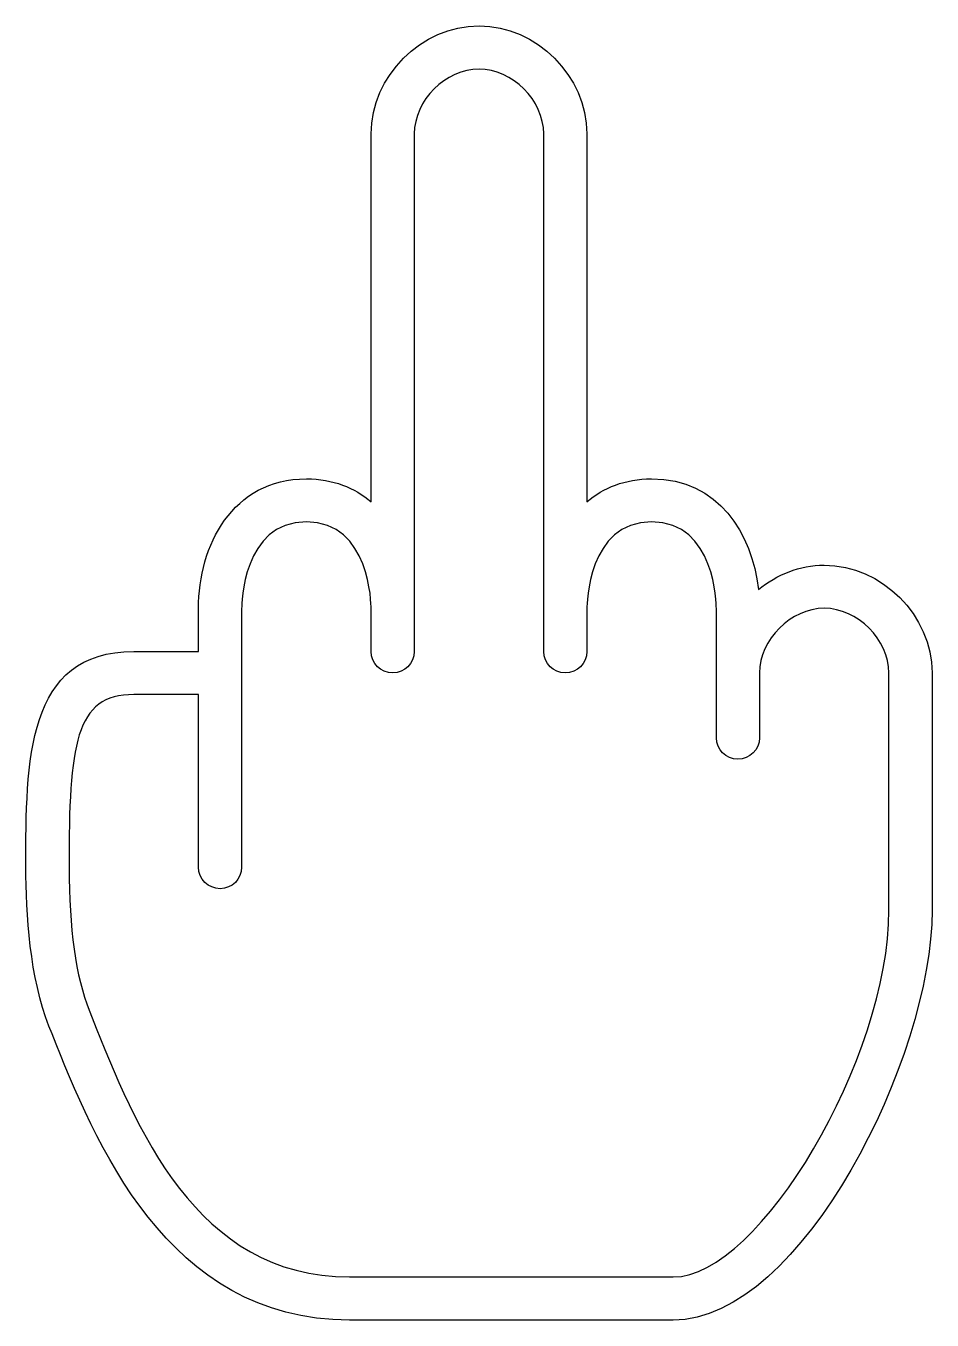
# Model space of a CAD drawing. Header units: centimetres. Extents: x -7.3 to 7.3, y -10.5 to 10.4.
import ezdxf

# ---------------------------------------------------------------- set-up
doc = ezdxf.new("R2010")
doc.units = ezdxf.units.CM
doc.header["$MEASUREMENT"] = 0
doc.layers.add('Layer 1', color=7, linetype='Continuous')

msp = doc.modelspace()

# ---------------------------------------------------------------- linework, layer by layer
at = {"layer": 'Layer 1'}
for points, knots in [([(5.58324, 1.71558), (5.18787, 1.71558), (4.8183, 1.56247), (4.51821, 1.32172), (4.51821, 1.32172), (4.41881, 2.23244), (3.87025, 3.11136), (2.79164, 3.11136), (2.79164, 3.11136), (2.35897, 3.11136), (2.01234, 2.96872), (1.74482, 2.74052), (1.74482, 2.74052), (1.74482, 2.74052), (1.74482, 8.69463), (1.74482, 8.69463), (1.74482, 8.69463), (1.74482, 9.62393), (0.92927, 10.43942), (0.00005, 10.43942), (0.00005, 10.43942), (-0.92954, 10.43942), (-1.74474, 9.62387), (-1.74474, 8.69463), (-1.74474, 8.69463), (-1.74474, 8.69463), (-1.74474, 2.74047), (-1.74474, 2.74047), (-1.74474, 2.74047), (-2.01239, 2.96873), (-2.35886, 3.11136), (-2.79167, 3.11136), (-2.79167, 3.11136), (-3.9906, 3.11136), (-4.53641, 2.02617), (-4.53641, 1.01774), (-4.53641, 1.01774), (-4.53641, 1.01774), (-4.53636, 0.31977), (-4.53636, 0.31977), (-4.53636, 0.31977), (-4.53636, 0.31977), (-5.58326, 0.31978), (-5.58326, 0.31978), (-5.58326, 0.31978), (-7.32787, 0.31978), (-7.32801, -1.45426), (-7.32801, -3.16979), (-7.32801, -3.16979), (-7.32788, -3.91679), (-7.26305, -4.9706), (-6.95431, -5.74186), (-6.95431, -5.74186), (-6.95431, -5.74186), (-6.90433, -5.86748), (-6.90433, -5.86748), (-6.90433, -5.86748), (-6.21305, -7.59823), (-5.05632, -10.49801), (-2.0937, -10.49801), (-2.0937, -10.49801), (-2.0937, -10.49801), (3.1406, -10.49801), (3.1406, -10.49801), (3.1406, -10.49801), (5.21721, -10.49801), (7.328, -6.24433), (7.328, -3.86803), (7.328, -3.86803), (7.328, -3.86803), (7.328, -0.02919), (7.328, -0.02919), (7.328, -0.02919), (7.32801, 0.90014), (6.51256, 1.71558), (5.58324, 1.71558)], [0, 0, 0, 0, 0.05, 0.05, 0.05, 0.05, 0.1, 0.1, 0.1, 0.1, 0.15, 0.15, 0.15, 0.15, 0.2, 0.2, 0.2, 0.2, 0.25, 0.25, 0.25, 0.25, 0.3, 0.3, 0.3, 0.3, 0.35, 0.35, 0.35, 0.35, 0.4, 0.4, 0.4, 0.4, 0.45, 0.45, 0.45, 0.45, 0.5, 0.5, 0.5, 0.5, 0.55, 0.55, 0.55, 0.55, 0.6, 0.6, 0.6, 0.6, 0.65, 0.65, 0.65, 0.65, 0.7, 0.7, 0.7, 0.7, 0.75, 0.75, 0.75, 0.75, 0.8, 0.8, 0.8, 0.8, 0.85, 0.85, 0.85, 0.85, 0.9, 0.9, 0.9, 0.9, 1, 1, 1, 1]), ([(6.63017, -3.86802), (6.63017, -6.25128), (4.54263, -9.80016), (3.14061, -9.80016), (3.14061, -9.80016), (3.14061, -9.80016), (-2.0937, -9.80017), (-2.0937, -9.80017), (-2.0937, -9.80017), (-4.58311, -9.80017), (-5.55008, -7.37847), (-6.25634, -5.60925), (-6.25634, -5.60925), (-6.25634, -5.60925), (-6.30619, -5.48363), (-6.30619, -5.48363), (-6.30619, -5.48363), (-6.51796, -4.95325), (-6.63004, -4.15407), (-6.63004, -3.1698), (-6.63004, -3.1698), (-6.63004, -1.18632), (-6.5355, -0.37808), (-5.58327, -0.37808), (-5.58327, -0.37808), (-5.58327, -0.37808), (-4.53633, -0.37806), (-4.53633, -0.37806), (-4.53633, -0.37806), (-4.53633, -0.37806), (-4.53633, -3.16978), (-4.53633, -3.16978), (-4.53633, -3.16978), (-4.53633, -3.36266), (-4.38004, -3.51861), (-4.18745, -3.51861), (-4.18745, -3.51861), (-3.99475, -3.51861), (-3.83844, -3.36266), (-3.83844, -3.16978), (-3.83844, -3.16978), (-3.83844, -3.16978), (-3.83844, 1.01775), (-3.83844, 1.01775), (-3.83844, 1.01775), (-3.83844, 1.07464), (-3.82659, 2.41353), (-2.79167, 2.41353), (-2.79167, 2.41353), (-1.75659, 2.41353), (-1.74474, 1.07463), (-1.74474, 1.01775), (-1.74474, 1.01775), (-1.74474, 1.01775), (-1.74474, 0.31978), (-1.74474, 0.31978), (-1.74474, 0.31978), (-1.74474, 0.12677), (-1.58845, -0.02918), (-1.39573, -0.02918), (-1.39573, -0.02918), (-1.20314, -0.02918), (-1.0469, 0.12677), (-1.0469, 0.31978), (-1.0469, 0.31978), (-1.0469, 0.31978), (-1.04679, 1.01775), (-1.04679, 1.01775), (-1.04679, 1.01775), (-1.04679, 1.01775), (-1.0468, 8.69463), (-1.0468, 8.69463), (-1.0468, 8.69463), (-1.0468, 9.23277), (-0.53806, 9.74148), (0.00005, 9.74148), (0.00005, 9.74148), (0.53813, 9.74148), (1.04685, 9.23277), (1.04685, 8.69463), (1.04685, 8.69463), (1.04685, 8.69463), (1.04685, 1.01774), (1.04685, 1.01774), (1.04685, 1.01774), (1.04685, 1.01774), (1.04685, 0.31977), (1.04685, 0.31977), (1.04685, 0.31977), (1.04685, 0.12676), (1.20314, -0.02919), (1.39586, -0.02919), (1.39586, -0.02919), (1.5884, -0.02919), (1.74482, 0.12676), (1.74482, 0.31977), (1.74482, 0.31977), (1.74482, 0.31977), (1.74482, 1.01774), (1.74482, 1.01774), (1.74482, 1.01774), (1.74482, 1.07463), (1.75667, 2.41352), (2.79164, 2.41352), (2.79164, 2.41352), (3.82669, 2.41352), (3.83844, 1.07462), (3.83844, 1.01774), (3.83844, 1.01774), (3.83844, 1.01774), (3.83844, -0.02919), (3.83844, -0.02919), (3.83844, -0.02919), (3.83844, -0.02919), (3.83844, -0.37807), (3.83844, -0.37807), (3.83844, -0.37807), (3.83844, -0.37807), (3.83844, -1.07601), (3.83844, -1.07601), (3.83844, -1.07601), (3.83844, -1.26897), (3.99444, -1.42497), (4.18745, -1.42497), (4.18745, -1.42497), (4.38009, -1.42497), (4.53641, -1.26897), (4.53641, -1.07601), (4.53641, -1.07601), (4.53641, -1.07601), (4.53641, -0.37807), (4.53641, -0.37807), (4.53641, -0.37807), (4.53641, -0.37807), (4.53641, -0.02919), (4.53641, -0.02919), (4.53641, -0.02919), (4.53641, 0.509), (5.04512, 1.01774), (5.58323, 1.01774), (5.58323, 1.01774), (6.12131, 1.01774), (6.63003, 0.50903), (6.63003, -0.02919), (6.63003, -0.02919), (6.63003, -0.02919), (6.63017, -3.86802), (6.63017, -3.86802), (6.63017, -3.86802), (6.63017, -3.86802), (6.63017, -3.86802), (6.63017, -3.86802)], [0, 0, 0, 0, 0.02564103, 0.02564103, 0.02564103, 0.02564103, 0.05128205, 0.05128205, 0.05128205, 0.05128205, 0.07692308, 0.07692308, 0.07692308, 0.07692308, 0.1025641, 0.1025641, 0.1025641, 0.1025641, 0.12820513, 0.12820513, 0.12820513, 0.12820513, 0.15384615, 0.15384615, 0.15384615, 0.15384615, 0.17948718, 0.17948718, 0.17948718, 0.17948718, 0.20512821, 0.20512821, 0.20512821, 0.20512821, 0.23076923, 0.23076923, 0.23076923, 0.23076923, 0.25641026, 0.25641026, 0.25641026, 0.25641026, 0.28205128, 0.28205128, 0.28205128, 0.28205128, 0.30769231, 0.30769231, 0.30769231, 0.30769231, 0.33333333, 0.33333333, 0.33333333, 0.33333333, 0.35897436, 0.35897436, 0.35897436, 0.35897436, 0.38461538, 0.38461538, 0.38461538, 0.38461538, 0.41025641, 0.41025641, 0.41025641, 0.41025641, 0.43589744, 0.43589744, 0.43589744, 0.43589744, 0.46153846, 0.46153846, 0.46153846, 0.46153846, 0.48717949, 0.48717949, 0.48717949, 0.48717949, 0.51282051, 0.51282051, 0.51282051, 0.51282051, 0.53846154, 0.53846154, 0.53846154, 0.53846154, 0.56410256, 0.56410256, 0.56410256, 0.56410256, 0.58974359, 0.58974359, 0.58974359, 0.58974359, 0.61538462, 0.61538462, 0.61538462, 0.61538462, 0.64102564, 0.64102564, 0.64102564, 0.64102564, 0.66666667, 0.66666667, 0.66666667, 0.66666667, 0.69230769, 0.69230769, 0.69230769, 0.69230769, 0.71794872, 0.71794872, 0.71794872, 0.71794872, 0.74358974, 0.74358974, 0.74358974, 0.74358974, 0.76923077, 0.76923077, 0.76923077, 0.76923077, 0.79487179, 0.79487179, 0.79487179, 0.79487179, 0.82051282, 0.82051282, 0.82051282, 0.82051282, 0.84615385, 0.84615385, 0.84615385, 0.84615385, 0.87179487, 0.87179487, 0.87179487, 0.87179487, 0.8974359, 0.8974359, 0.8974359, 0.8974359, 0.92307692, 0.92307692, 0.92307692, 0.92307692, 0.94871795, 0.94871795, 0.94871795, 0.94871795, 1, 1, 1, 1])]:
    msp.add_open_spline(points, degree=3, knots=knots, dxfattribs=at)

doc.saveas('drawing.dxf')
